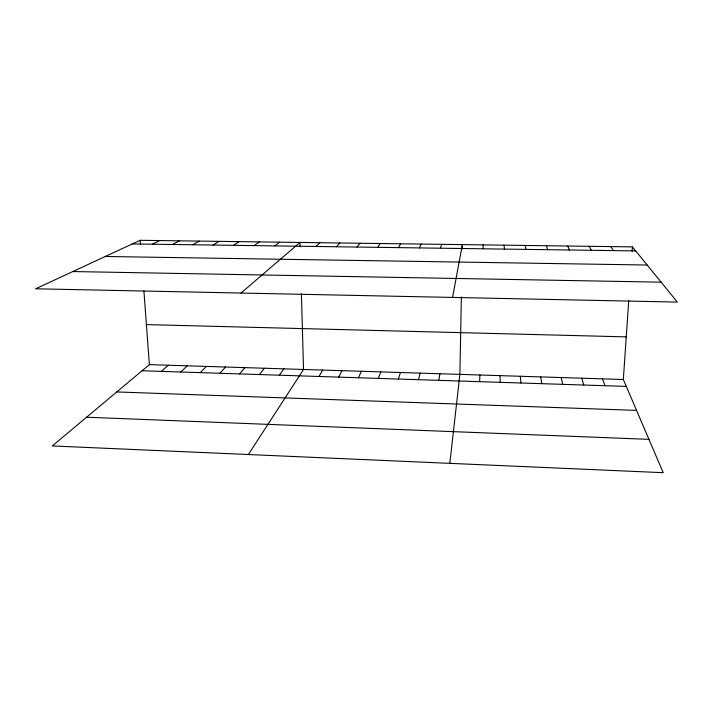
<?xml version="1.0" encoding="UTF-8"?>
<svg xmlns="http://www.w3.org/2000/svg" width="713" height="713" viewBox="0 0 713 713"><rect width="100%" height="100%" fill="white"/><g stroke="black" fill="none" stroke-linecap="round" stroke-linejoin="round"><path stroke-width="1.07" d="M461.364 297.018L459.885 374.37L449.823 463.352M462.282 248.828L462.363 244.612L452.568 297.428M479.617 381.66L479.92 375.002M482.951 248.801L483.191 244.889M623.331 379.503L149.373 364.628L52.299 445.946L663.215 472.692L623.331 379.503L628.741 300.467M632.119 251.199L632.413 246.885L140.149 240.308L35.65 288.792L677.35 302.089L632.413 246.885M438.771 380.341L439.966 373.746M418.522 379.69L420.153 373.131M440.465 248.204L441.659 244.336M398.389 379.04L400.448 372.507M378.371 378.389L380.849 371.892M419.404 247.91L421.071 244.06M358.461 377.747L361.357 371.286M338.666 377.106L341.982 370.671M398.469 247.625L400.599 243.784M318.978 376.473L322.704 370.074M248.382 454.529L303.533 369.468L301.412 293.711M377.658 247.331L380.252 243.516M279.336 375.19L283.881 368.853M259.389 374.548L264.345 368.238M356.963 247.046L360.012 243.24M239.559 373.906L244.924 367.632M219.845 373.273L225.602 367.026M336.393 246.76L339.887 242.973M200.228 372.641L206.387 366.42M315.939 246.475L319.879 242.705M180.737 372.008L187.278 365.822M161.343 371.384L168.277 365.225M241.003 293.052L299.977 242.438L300.102 246.885M274.781 245.905L279.594 242.17M254.069 245.62L259.336 241.894M233.49 245.325L239.185 241.627M213.027 245.049L219.149 241.359M192.679 244.764L199.23 241.092M172.457 244.479L179.426 240.834M152.35 244.202L159.73 240.566M132.351 243.926L635.702 250.923M105.292 256.475L647.19 265.031M72.824 271.546L661.147 282.179M146.406 324.602L626.255 336.884M142.065 370.76L626.281 386.401M116.772 391.945L636.557 410.403M86.594 417.221L648.946 439.351M610.72 246.591L613.483 250.611M589.152 246.306L591.407 250.308M567.717 246.021L569.455 249.996M602.494 378.844L604.972 385.706M546.399 245.735L547.637 249.693M581.781 378.202L583.778 385.029M561.176 377.551L562.7 384.343M525.205 245.45L525.944 249.398M540.695 376.91L541.755 383.665M520.321 376.268L520.918 382.997M140.149 240.308L140.479 244.648M143.919 291.091L149.373 364.628M504.136 245.165L504.385 249.095M500.063 375.635L500.205 382.328"/></g></svg>
